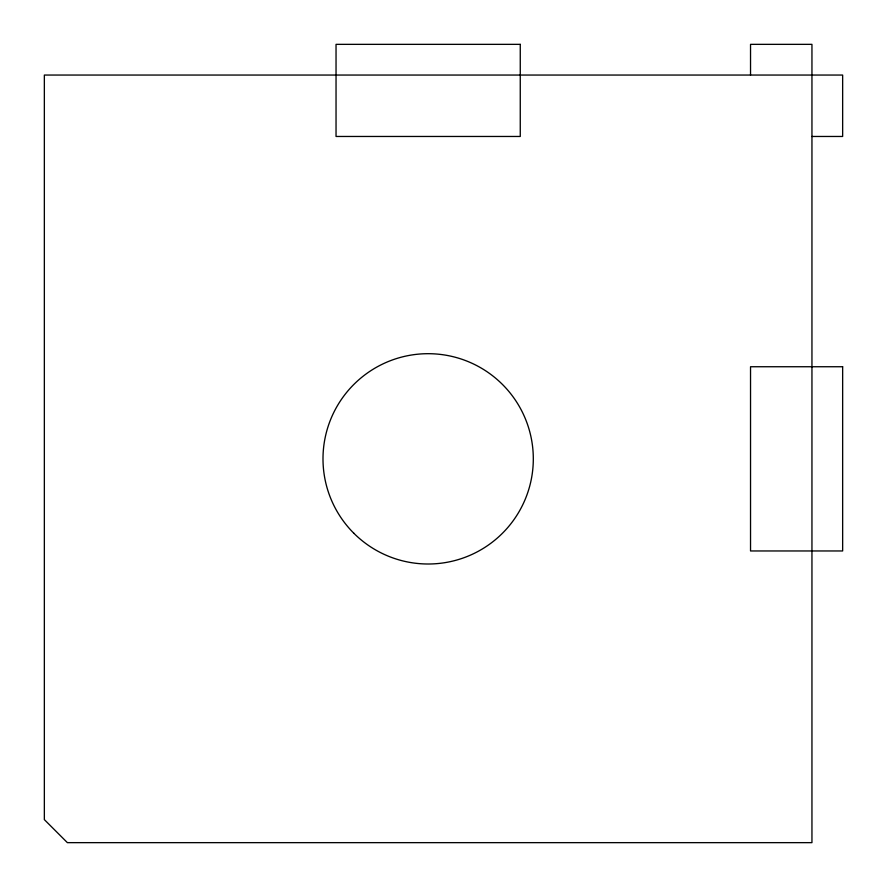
<?xml version="1.0" encoding="UTF-8"?>
<svg xmlns="http://www.w3.org/2000/svg" width="887" height="887" viewBox="0 0 887 887"><rect width="100%" height="100%" fill="white"/><g stroke="black" fill="none" stroke-linecap="round" stroke-linejoin="round"><path stroke-width="1.33" d="M811.949 136.465L842.65 136.465L842.65 75.051L44.35 75.051L44.35 819.621L67.379 842.65L811.949 842.65L811.949 44.35L750.535 44.35L750.535 75.051M520.259 44.35L336.04 44.35L336.04 136.465L520.259 136.465L520.259 44.35M842.65 366.741L750.535 366.741L750.535 550.96L842.65 550.96L842.65 366.741M353.791 533.209A105.165 105.165 0 0 0 529.727 486.065A105.165 105.165 0 0 0 400.935 357.273A105.165 105.165 0 0 0 353.791 533.209"/></g></svg>
